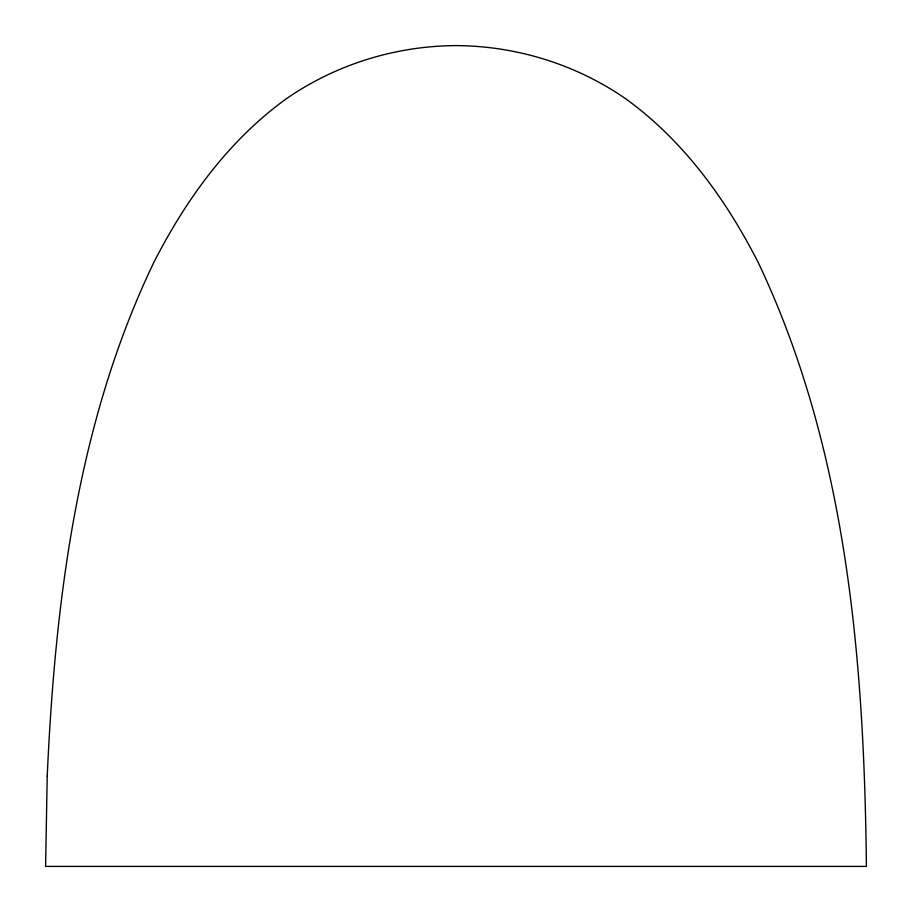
<?xml version="1.0" encoding="UTF-8"?>
<svg xmlns="http://www.w3.org/2000/svg" width="912" height="912" viewBox="0 0 912 912"><rect width="100%" height="100%" fill="white"/><g stroke="black" fill="none" stroke-linecap="round" stroke-linejoin="round"><path stroke-width="1.37" d="M47.219 776.044L45.6 866.4L866.4 866.4C864.234 661.588 847.237 449.764 758.077 262.234C726.009 199.454 683.612 140.722 626.031 99.009C576.27 64.444 516.545 45.919 456 45.6C395.455 45.919 335.73 64.444 285.969 99.009C228.388 140.722 185.991 199.454 153.923 262.234C77.235 421.868 55.199 601.008 47.219 776.044"/></g></svg>
